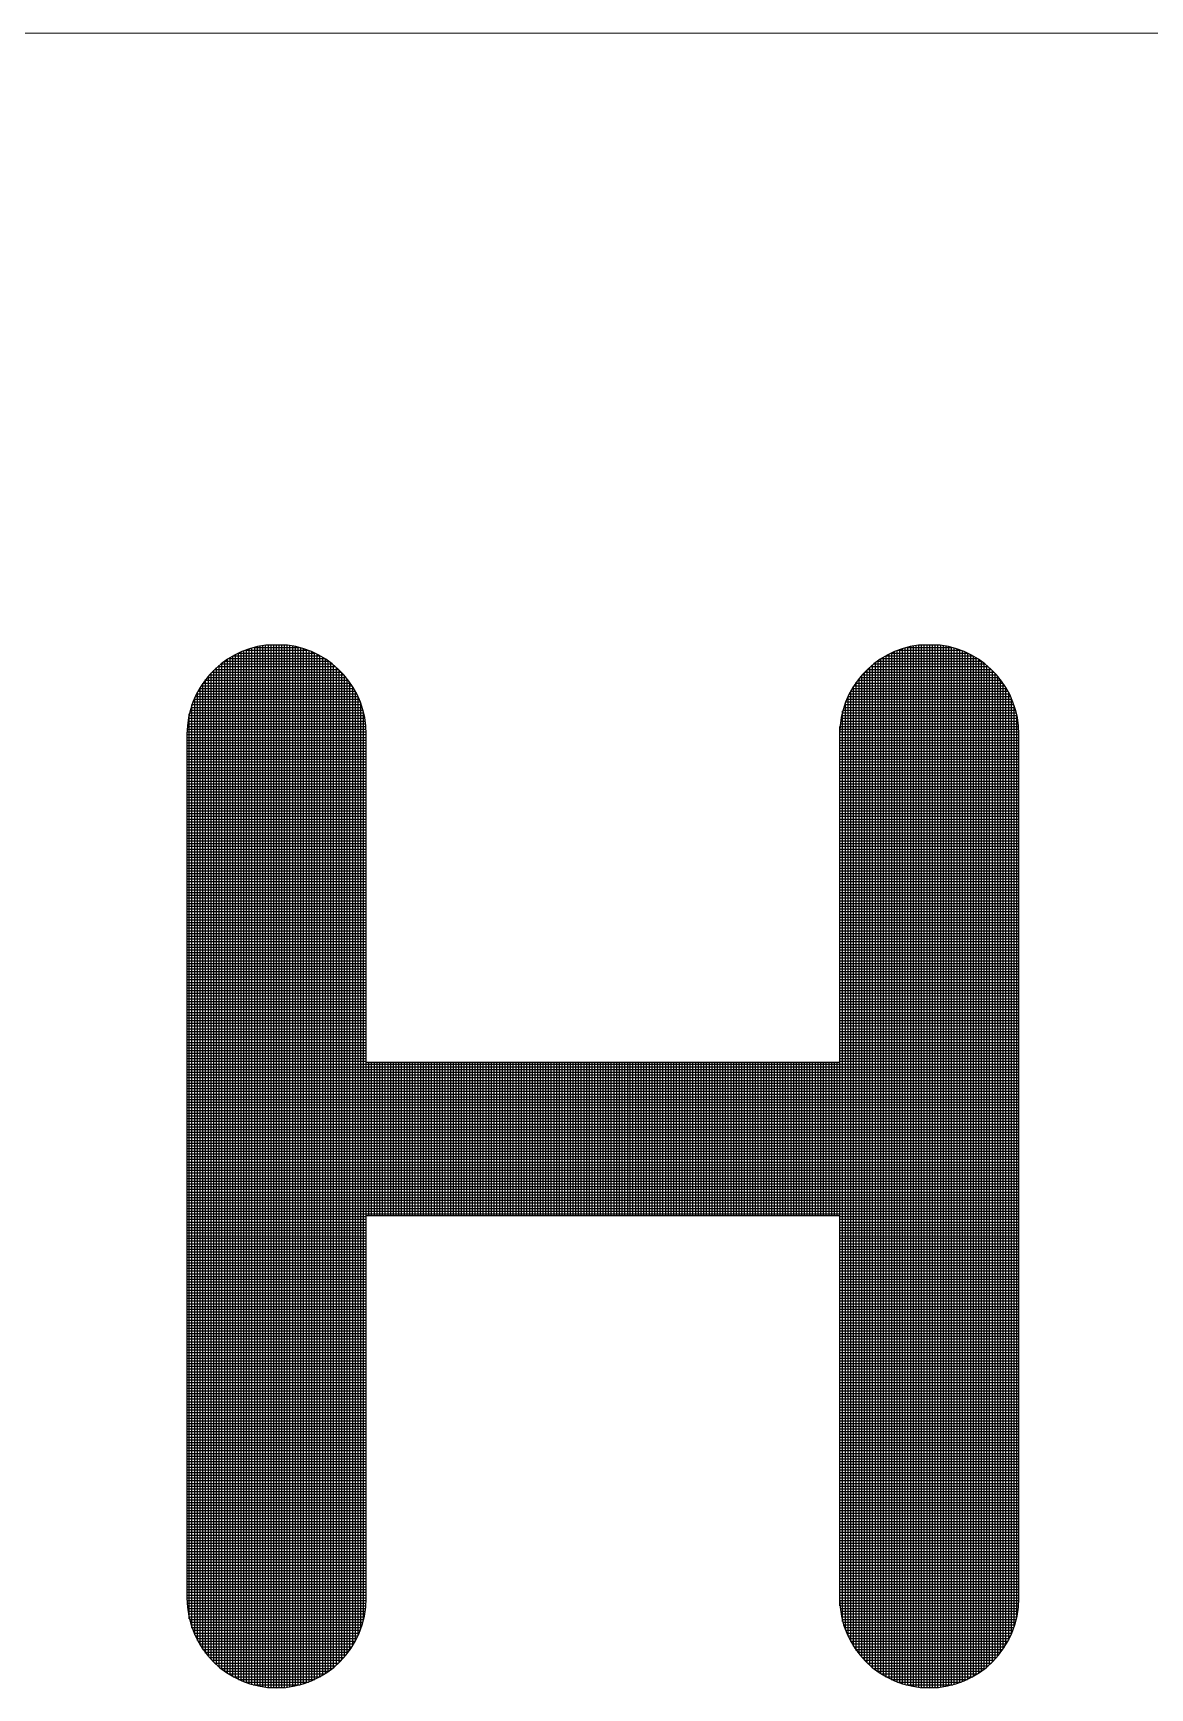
# Model space of a CAD drawing. Header units: inches. Extents: x 894 to 1735, y 0 to 594.
# Drawn here: x 1575.28 to 1582.41, y 99.49 to 110.04 of the extents above; entities that cross this region are included whole.
import ezdxf

# ---------------------------------------------------------------- set-up
doc = ezdxf.new("R2010")
doc.units = ezdxf.units.IN
doc.header["$MEASUREMENT"] = 0
doc.layers.add('BG 0 -1', color=7, linetype='Continuous')
doc.layers.add('BG ÇÑ±¹Áö¿ª³\xad¹æ±â¼úÁÖ½ÄÈ¸»ç CI', color=7, linetype='Continuous')

msp = doc.modelspace()

# ---------------------------------------------------------------- linework, layer by layer
at = {"layer": 'BG 0 -1', "color": 7, "linetype": 'Continuous', "lineweight": 9}
msp.add_line((1560.431, 110.04), (1709.698, 110.04), dxfattribs=at)
at = {"layer": 'BG ÇÑ±¹Áö¿ª³\xad¹æ±â¼úÁÖ½ÄÈ¸»ç CI', "color": 242, "linetype": 'Continuous', "lineweight": 25, "true_color": 0xd51c29}
for p, q in [((1576.592, 99.54), (1576.592, 106.085)), ((1576.594, 106.086), (1577.077, 106.086)), ((1576.609, 99.532), (1576.609, 106.093)), ((1576.626, 99.525), (1576.626, 106.1)), ((1576.636, 106.104), (1577.036, 106.104)), ((1576.644, 99.519), (1576.644, 106.107)), ((1576.661, 99.513), (1576.661, 106.113)), ((1576.678, 99.508), (1576.678, 106.118)), ((1576.691, 106.121), (1576.981, 106.121)), ((1576.696, 99.503), (1576.696, 106.123)), ((1576.713, 99.499), (1576.713, 106.127)), ((1576.73, 99.495), (1576.73, 106.13)), ((1576.748, 99.492), (1576.748, 106.133)), ((1576.765, 99.49), (1576.765, 106.136)), ((1576.905, 106.136), (1576.767, 106.136)), ((1576.783, 99.488), (1576.783, 106.136)), ((1576.8, 99.487), (1576.8, 106.136)), ((1576.817, 99.486), (1576.817, 106.136)), ((1576.835, 99.485), (1576.835, 106.136)), ((1576.852, 99.486), (1576.852, 106.136)), ((1576.869, 99.486), (1576.869, 106.136)), ((1576.887, 99.488), (1576.887, 106.136)), ((1576.904, 99.49), (1576.904, 106.136)), ((1576.921, 99.492), (1576.921, 106.134)), ((1576.939, 99.495), (1576.939, 106.131)), ((1576.956, 99.498), (1576.956, 106.127)), ((1576.974, 99.502), (1576.974, 106.123)), ((1576.991, 99.507), (1576.991, 106.119)), ((1577.008, 99.512), (1577.008, 106.113)), ((1577.026, 99.518), (1577.026, 106.108)), ((1577.043, 99.524), (1577.043, 106.101)), ((1577.06, 99.531), (1577.06, 106.094)), ((1577.078, 99.539), (1577.078, 106.086)), ((1577.095, 99.548), (1577.095, 106.078)), ((1580.742, 99.547), (1580.742, 106.079)), ((1580.758, 106.086), (1581.241, 106.086)), ((1580.759, 99.538), (1580.759, 106.087)), ((1580.776, 99.531), (1580.776, 106.095)), ((1580.794, 99.524), (1580.794, 106.102)), ((1580.799, 106.104), (1581.199, 106.104)), ((1580.811, 99.517), (1580.811, 106.108)), ((1580.828, 99.512), (1580.828, 106.114)), ((1580.846, 99.506), (1580.846, 106.119)), ((1580.854, 106.121), (1581.144, 106.121)), ((1580.863, 99.502), (1580.863, 106.124)), ((1580.881, 99.498), (1580.881, 106.128)), ((1580.898, 99.495), (1580.898, 106.131)), ((1580.915, 99.492), (1580.915, 106.134)), ((1581.068, 106.136), (1580.93, 106.136)), ((1580.933, 99.489), (1580.933, 106.136)), ((1580.95, 99.488), (1580.95, 106.136)), ((1580.967, 99.486), (1580.967, 106.136)), ((1580.985, 99.486), (1580.985, 106.136)), ((1581.002, 99.485), (1581.002, 106.136)), ((1581.019, 99.486), (1581.019, 106.136)), ((1581.037, 99.487), (1581.037, 106.136)), ((1581.054, 99.488), (1581.054, 106.136)), ((1581.072, 99.49), (1581.072, 106.135)), ((1581.089, 99.493), (1581.089, 106.133)), ((1581.106, 99.496), (1581.106, 106.13)), ((1581.124, 99.499), (1581.124, 106.126)), ((1581.141, 99.503), (1581.141, 106.122)), ((1581.158, 99.508), (1581.158, 106.117)), ((1581.176, 99.513), (1581.176, 106.112)), ((1581.193, 99.519), (1581.193, 106.106)), ((1581.21, 99.526), (1581.21, 106.1)), ((1581.228, 99.533), (1581.228, 106.092)), ((1581.245, 99.541), (1581.245, 106.084)), ((1576.435, 99.649), (1576.435, 105.976)), ((1576.441, 105.982), (1577.23, 105.982)), ((1576.453, 99.633), (1576.453, 105.993)), ((1576.461, 106), (1577.211, 106)), ((1576.47, 99.618), (1576.47, 106.008)), ((1576.481, 106.017), (1577.19, 106.017)), ((1576.487, 99.604), (1576.487, 106.022)), ((1576.505, 106.034), (1577.167, 106.034)), ((1576.505, 99.591), (1576.505, 106.034)), ((1576.522, 99.579), (1576.522, 106.046)), ((1576.531, 106.052), (1577.141, 106.052)), ((1576.539, 99.568), (1576.539, 106.057)), ((1576.557, 99.558), (1576.557, 106.067)), ((1576.56, 106.069), (1577.112, 106.069)), ((1576.574, 99.549), (1576.574, 106.077)), ((1577.112, 99.557), (1577.112, 106.069)), ((1577.13, 99.567), (1577.13, 106.059)), ((1577.147, 99.578), (1577.147, 106.048)), ((1577.165, 99.589), (1577.165, 106.036)), ((1577.182, 99.602), (1577.182, 106.023)), ((1577.199, 99.616), (1577.199, 106.01)), ((1577.217, 99.631), (1577.217, 105.995)), ((1577.234, 99.647), (1577.234, 105.979)), ((1580.603, 99.645), (1580.603, 105.98)), ((1580.605, 105.982), (1581.394, 105.982)), ((1580.62, 99.629), (1580.62, 105.996)), ((1580.624, 106), (1581.375, 106)), ((1580.637, 99.614), (1580.637, 106.011)), ((1580.645, 106.017), (1581.354, 106.017)), ((1580.655, 99.601), (1580.655, 106.025)), ((1580.668, 106.034), (1581.33, 106.034)), ((1580.672, 99.588), (1580.672, 106.037)), ((1580.69, 99.576), (1580.69, 106.049)), ((1580.694, 106.052), (1581.304, 106.052)), ((1580.707, 99.566), (1580.707, 106.06)), ((1580.723, 106.069), (1581.275, 106.069)), ((1580.724, 99.556), (1580.724, 106.07)), ((1581.263, 99.55), (1581.263, 106.076)), ((1581.28, 99.559), (1581.28, 106.066)), ((1581.297, 99.569), (1581.297, 106.056)), ((1581.315, 99.58), (1581.315, 106.045)), ((1581.332, 99.592), (1581.332, 106.033)), ((1581.349, 99.605), (1581.349, 106.02)), ((1581.367, 99.619), (1581.367, 106.006)), ((1581.384, 99.634), (1581.384, 105.991)), ((1581.402, 99.651), (1581.402, 105.975)), ((1576.348, 99.758), (1576.348, 105.867)), ((1576.355, 105.878), (1577.317, 105.878)), ((1576.366, 99.731), (1576.366, 105.894)), ((1576.367, 105.895), (1577.305, 105.895)), ((1576.379, 105.913), (1577.292, 105.913)), ((1576.383, 99.708), (1576.383, 105.918)), ((1576.393, 105.93), (1577.279, 105.93)), ((1576.401, 99.686), (1576.401, 105.939)), ((1576.408, 105.948), (1577.264, 105.948)), ((1576.418, 99.667), (1576.418, 105.959)), ((1576.424, 105.965), (1577.248, 105.965)), ((1577.251, 99.664), (1577.251, 105.961)), ((1577.269, 99.683), (1577.269, 105.942)), ((1577.286, 99.705), (1577.286, 105.921)), ((1577.303, 99.728), (1577.303, 105.898)), ((1577.321, 99.754), (1577.321, 105.871)), ((1580.516, 99.751), (1580.516, 105.874)), ((1580.518, 105.878), (1581.48, 105.878)), ((1580.53, 105.895), (1581.468, 105.895)), ((1580.533, 99.725), (1580.533, 105.9)), ((1580.543, 105.913), (1581.456, 105.913)), ((1580.551, 99.702), (1580.551, 105.923)), ((1580.556, 105.93), (1581.442, 105.93)), ((1580.568, 99.682), (1580.568, 105.944)), ((1580.571, 105.948), (1581.427, 105.948)), ((1580.585, 99.662), (1580.585, 105.963)), ((1580.587, 105.965), (1581.411, 105.965)), ((1581.419, 99.669), (1581.419, 105.957)), ((1581.436, 99.688), (1581.436, 105.937)), ((1581.454, 99.71), (1581.454, 105.916)), ((1581.471, 99.734), (1581.471, 105.892)), ((1576.302, 105.774), (1577.37, 105.774)), ((1576.309, 105.791), (1577.363, 105.791)), ((1576.314, 99.824), (1576.314, 105.802)), ((1576.317, 105.809), (1577.355, 105.809)), ((1576.325, 105.826), (1577.346, 105.826)), ((1576.331, 99.788), (1576.331, 105.837)), ((1576.334, 105.843), (1577.337, 105.843)), ((1576.344, 105.861), (1577.327, 105.861)), ((1577.338, 99.784), (1577.338, 105.842)), ((1577.356, 99.818), (1577.356, 105.807)), ((1577.373, 99.86), (1577.373, 105.765)), ((1580.464, 99.856), (1580.464, 105.77)), ((1580.465, 105.774), (1581.533, 105.774)), ((1580.472, 105.791), (1581.526, 105.791)), ((1580.48, 105.809), (1581.518, 105.809)), ((1580.481, 99.815), (1580.481, 105.811)), ((1580.489, 105.826), (1581.51, 105.826)), ((1580.498, 105.843), (1581.501, 105.843)), ((1580.499, 99.781), (1580.499, 105.845)), ((1580.508, 105.861), (1581.491, 105.861)), ((1581.488, 99.761), (1581.488, 105.865)), ((1581.506, 99.791), (1581.506, 105.834)), ((1581.523, 99.827), (1581.523, 105.798)), ((1576.273, 105.67), (1577.399, 105.67)), ((1576.276, 105.687), (1577.396, 105.687)), ((1576.279, 99.926), (1576.279, 105.699)), ((1576.28, 105.704), (1577.392, 105.704)), ((1576.285, 105.722), (1577.387, 105.722)), ((1576.29, 105.739), (1577.382, 105.739)), ((1576.296, 99.867), (1576.296, 105.758)), ((1576.296, 105.757), (1577.376, 105.757)), ((1577.39, 99.916), (1577.39, 105.709)), ((1580.436, 105.67), (1581.562, 105.67)), ((1580.44, 105.687), (1581.559, 105.687)), ((1580.444, 105.704), (1581.555, 105.704)), ((1580.446, 99.91), (1580.446, 105.716)), ((1580.448, 105.722), (1581.55, 105.722)), ((1580.453, 105.739), (1581.545, 105.739)), ((1580.459, 105.757), (1581.539, 105.757)), ((1581.54, 99.872), (1581.54, 105.754)), ((1581.558, 99.934), (1581.558, 105.692)), ((1576.264, 105.583), (1577.408, 105.583)), ((1576.264, 105.568), (1576.264, 100.058)), ((1576.264, 105.566), (1577.408, 105.566)), ((1576.265, 105.6), (1577.407, 105.6)), ((1576.266, 105.618), (1577.406, 105.618)), ((1576.268, 105.635), (1577.404, 105.635)), ((1576.27, 105.652), (1577.402, 105.652)), ((1577.408, 100.036), (1577.408, 105.59)), ((1577.408, 103.475), (1577.408, 105.568)), ((1580.427, 105.583), (1581.571, 105.583)), ((1580.427, 105.568), (1580.427, 103.475)), ((1580.427, 105.566), (1581.571, 105.566)), ((1580.428, 105.6), (1581.571, 105.6)), ((1580.429, 105.618), (1581.569, 105.618)), ((1580.429, 100.008), (1580.429, 105.617)), ((1580.431, 105.635), (1581.567, 105.635)), ((1580.433, 105.652), (1581.565, 105.652)), ((1581.571, 100.058), (1581.571, 105.568)), ((1576.264, 105.548), (1577.408, 105.548)), ((1576.264, 105.531), (1577.408, 105.531)), ((1576.264, 105.513), (1577.408, 105.513)), ((1576.264, 105.496), (1577.408, 105.496)), ((1576.264, 105.479), (1577.408, 105.479)), ((1576.264, 105.461), (1577.408, 105.461)), ((1576.264, 105.444), (1577.408, 105.444)), ((1580.427, 105.548), (1581.571, 105.548)), ((1580.427, 105.531), (1581.571, 105.531)), ((1580.427, 105.513), (1581.571, 105.513)), ((1580.427, 105.496), (1581.571, 105.496)), ((1580.427, 105.479), (1581.571, 105.479)), ((1580.427, 105.461), (1581.571, 105.461)), ((1580.427, 105.444), (1581.571, 105.444)), ((1576.264, 105.427), (1577.408, 105.427)), ((1576.264, 105.409), (1577.408, 105.409)), ((1576.264, 105.392), (1577.408, 105.392)), ((1576.264, 105.375), (1577.408, 105.375)), ((1576.264, 105.357), (1577.408, 105.357)), ((1576.264, 105.34), (1577.408, 105.34)), ((1580.427, 105.427), (1581.571, 105.427)), ((1580.427, 105.409), (1581.571, 105.409)), ((1580.427, 105.392), (1581.571, 105.392)), ((1580.427, 105.375), (1581.571, 105.375)), ((1580.427, 105.357), (1581.571, 105.357)), ((1580.427, 105.34), (1581.571, 105.34)), ((1576.264, 105.322), (1577.408, 105.322)), ((1576.264, 105.305), (1577.408, 105.305)), ((1576.264, 105.288), (1577.408, 105.288)), ((1576.264, 105.27), (1577.408, 105.27)), ((1576.264, 105.253), (1577.408, 105.253)), ((1576.264, 105.236), (1577.408, 105.236)), ((1580.427, 105.322), (1581.571, 105.322)), ((1580.427, 105.305), (1581.571, 105.305)), ((1580.427, 105.288), (1581.571, 105.288)), ((1580.427, 105.27), (1581.571, 105.27)), ((1580.427, 105.253), (1581.571, 105.253)), ((1580.427, 105.236), (1581.571, 105.236)), ((1576.264, 105.218), (1577.408, 105.218)), ((1576.264, 105.201), (1577.408, 105.201)), ((1576.264, 105.184), (1577.408, 105.184)), ((1576.264, 105.166), (1577.408, 105.166)), ((1576.264, 105.149), (1577.408, 105.149)), ((1576.264, 105.131), (1577.408, 105.131)), ((1580.427, 105.218), (1581.571, 105.218)), ((1580.427, 105.201), (1581.571, 105.201)), ((1580.427, 105.184), (1581.571, 105.184)), ((1580.427, 105.166), (1581.571, 105.166)), ((1580.427, 105.149), (1581.571, 105.149)), ((1580.427, 105.131), (1581.571, 105.131)), ((1576.264, 105.114), (1577.408, 105.114)), ((1576.264, 105.097), (1577.408, 105.097)), ((1576.264, 105.079), (1577.408, 105.079)), ((1576.264, 105.062), (1577.408, 105.062)), ((1576.264, 105.045), (1577.408, 105.045)), ((1576.264, 105.027), (1577.408, 105.027)), ((1580.427, 105.114), (1581.571, 105.114)), ((1580.427, 105.097), (1581.571, 105.097)), ((1580.427, 105.079), (1581.571, 105.079)), ((1580.427, 105.062), (1581.571, 105.062)), ((1580.427, 105.045), (1581.571, 105.045)), ((1580.427, 105.027), (1581.571, 105.027)), ((1576.264, 105.01), (1577.408, 105.01)), ((1576.264, 104.993), (1577.408, 104.993)), ((1576.264, 104.975), (1577.408, 104.975)), ((1576.264, 104.958), (1577.408, 104.958)), ((1576.264, 104.94), (1577.408, 104.94)), ((1576.264, 104.923), (1577.408, 104.923)), ((1580.427, 105.01), (1581.571, 105.01)), ((1580.427, 104.993), (1581.571, 104.993)), ((1580.427, 104.975), (1581.571, 104.975)), ((1580.427, 104.958), (1581.571, 104.958)), ((1580.427, 104.94), (1581.571, 104.94)), ((1580.427, 104.923), (1581.571, 104.923)), ((1576.264, 104.906), (1577.408, 104.906)), ((1576.264, 104.888), (1577.408, 104.888)), ((1576.264, 104.871), (1577.408, 104.871)), ((1576.264, 104.854), (1577.408, 104.854)), ((1576.264, 104.836), (1577.408, 104.836)), ((1576.264, 104.819), (1577.408, 104.819)), ((1580.427, 104.906), (1581.571, 104.906)), ((1580.427, 104.888), (1581.571, 104.888)), ((1580.427, 104.871), (1581.571, 104.871)), ((1580.427, 104.854), (1581.571, 104.854)), ((1580.427, 104.836), (1581.571, 104.836)), ((1580.427, 104.819), (1581.571, 104.819)), ((1576.264, 104.801), (1577.408, 104.801)), ((1576.264, 104.784), (1577.408, 104.784)), ((1576.264, 104.767), (1577.408, 104.767)), ((1576.264, 104.749), (1577.408, 104.749)), ((1576.264, 104.732), (1577.408, 104.732)), ((1576.264, 104.715), (1577.408, 104.715)), ((1580.427, 104.801), (1581.571, 104.801)), ((1580.427, 104.784), (1581.571, 104.784)), ((1580.427, 104.767), (1581.571, 104.767)), ((1580.427, 104.749), (1581.571, 104.749)), ((1580.427, 104.732), (1581.571, 104.732)), ((1580.427, 104.715), (1581.571, 104.715)), ((1576.264, 104.697), (1577.408, 104.697)), ((1576.264, 104.68), (1577.408, 104.68)), ((1576.264, 104.663), (1577.408, 104.663)), ((1576.264, 104.645), (1577.408, 104.645)), ((1576.264, 104.628), (1577.408, 104.628)), ((1576.264, 104.61), (1577.408, 104.61)), ((1580.427, 104.697), (1581.571, 104.697)), ((1580.427, 104.68), (1581.571, 104.68)), ((1580.427, 104.663), (1581.571, 104.663)), ((1580.427, 104.645), (1581.571, 104.645)), ((1580.427, 104.628), (1581.571, 104.628)), ((1580.427, 104.61), (1581.571, 104.61)), ((1576.264, 104.593), (1577.408, 104.593)), ((1576.264, 104.576), (1577.408, 104.576)), ((1576.264, 104.558), (1577.408, 104.558)), ((1576.264, 104.541), (1577.408, 104.541)), ((1576.264, 104.524), (1577.408, 104.524)), ((1576.264, 104.506), (1577.408, 104.506)), ((1580.427, 104.593), (1581.571, 104.593)), ((1580.427, 104.576), (1581.571, 104.576)), ((1580.427, 104.558), (1581.571, 104.558)), ((1580.427, 104.541), (1581.571, 104.541)), ((1580.427, 104.524), (1581.571, 104.524)), ((1580.427, 104.506), (1581.571, 104.506)), ((1576.264, 104.489), (1577.408, 104.489)), ((1576.264, 104.472), (1577.408, 104.472)), ((1576.264, 104.454), (1577.408, 104.454)), ((1576.264, 104.437), (1577.408, 104.437)), ((1576.264, 104.419), (1577.408, 104.419)), ((1576.264, 104.402), (1577.408, 104.402)), ((1580.427, 104.489), (1581.571, 104.489)), ((1580.427, 104.472), (1581.571, 104.472)), ((1580.427, 104.454), (1581.571, 104.454)), ((1580.427, 104.437), (1581.571, 104.437)), ((1580.427, 104.419), (1581.571, 104.419)), ((1580.427, 104.402), (1581.571, 104.402)), ((1576.264, 104.385), (1577.408, 104.385)), ((1576.264, 104.367), (1577.408, 104.367)), ((1576.264, 104.35), (1577.408, 104.35)), ((1576.264, 104.333), (1577.408, 104.333)), ((1576.264, 104.315), (1577.408, 104.315)), ((1576.264, 104.298), (1577.408, 104.298)), ((1580.427, 104.385), (1581.571, 104.385)), ((1580.427, 104.367), (1581.571, 104.367)), ((1580.427, 104.35), (1581.571, 104.35)), ((1580.427, 104.333), (1581.571, 104.333)), ((1580.427, 104.315), (1581.571, 104.315)), ((1580.427, 104.298), (1581.571, 104.298)), ((1576.264, 104.281), (1577.408, 104.281)), ((1576.264, 104.263), (1577.408, 104.263)), ((1576.264, 104.246), (1577.408, 104.246)), ((1576.264, 104.228), (1577.408, 104.228)), ((1576.264, 104.211), (1577.408, 104.211)), ((1576.264, 104.194), (1577.408, 104.194)), ((1580.427, 104.281), (1581.571, 104.281)), ((1580.427, 104.263), (1581.571, 104.263)), ((1580.427, 104.246), (1581.571, 104.246)), ((1580.427, 104.228), (1581.571, 104.228)), ((1580.427, 104.211), (1581.571, 104.211)), ((1580.427, 104.194), (1581.571, 104.194)), ((1576.264, 104.176), (1577.408, 104.176)), ((1576.264, 104.159), (1577.408, 104.159)), ((1576.264, 104.142), (1577.408, 104.142)), ((1576.264, 104.124), (1577.408, 104.124)), ((1576.264, 104.107), (1577.408, 104.107)), ((1576.264, 104.09), (1577.408, 104.09)), ((1576.264, 104.072), (1577.408, 104.072)), ((1580.427, 104.176), (1581.571, 104.176)), ((1580.427, 104.159), (1581.571, 104.159)), ((1580.427, 104.142), (1581.571, 104.142)), ((1580.427, 104.124), (1581.571, 104.124)), ((1580.427, 104.107), (1581.571, 104.107)), ((1580.427, 104.09), (1581.571, 104.09)), ((1580.427, 104.072), (1581.571, 104.072)), ((1576.264, 104.055), (1577.408, 104.055)), ((1576.264, 104.037), (1577.408, 104.037)), ((1576.264, 104.02), (1577.408, 104.02)), ((1576.264, 104.003), (1577.408, 104.003)), ((1576.264, 103.985), (1577.408, 103.985)), ((1576.264, 103.968), (1577.408, 103.968)), ((1580.427, 104.055), (1581.571, 104.055)), ((1580.427, 104.037), (1581.571, 104.037)), ((1580.427, 104.02), (1581.571, 104.02)), ((1580.427, 104.003), (1581.571, 104.003)), ((1580.427, 103.985), (1581.571, 103.985)), ((1580.427, 103.968), (1581.571, 103.968)), ((1576.264, 103.951), (1577.408, 103.951)), ((1576.264, 103.933), (1577.408, 103.933)), ((1576.264, 103.916), (1577.408, 103.916)), ((1576.264, 103.899), (1577.408, 103.899)), ((1576.264, 103.881), (1577.408, 103.881)), ((1576.264, 103.864), (1577.408, 103.864)), ((1580.427, 103.951), (1581.571, 103.951)), ((1580.427, 103.933), (1581.571, 103.933)), ((1580.427, 103.916), (1581.571, 103.916)), ((1580.427, 103.899), (1581.571, 103.899)), ((1580.427, 103.881), (1581.571, 103.881)), ((1580.427, 103.864), (1581.571, 103.864)), ((1576.264, 103.846), (1577.408, 103.846)), ((1576.264, 103.829), (1577.408, 103.829)), ((1576.264, 103.812), (1577.408, 103.812)), ((1576.264, 103.794), (1577.408, 103.794)), ((1576.264, 103.777), (1577.408, 103.777)), ((1576.264, 103.76), (1577.408, 103.76)), ((1580.427, 103.846), (1581.571, 103.846)), ((1580.427, 103.829), (1581.571, 103.829)), ((1580.427, 103.812), (1581.571, 103.812)), ((1580.427, 103.794), (1581.571, 103.794)), ((1580.427, 103.777), (1581.571, 103.777)), ((1580.427, 103.76), (1581.571, 103.76)), ((1576.264, 103.742), (1577.408, 103.742)), ((1576.264, 103.725), (1577.408, 103.725)), ((1576.264, 103.708), (1577.408, 103.708)), ((1576.264, 103.69), (1577.408, 103.69)), ((1576.264, 103.673), (1577.408, 103.673)), ((1576.264, 103.655), (1577.408, 103.655)), ((1580.427, 103.742), (1581.571, 103.742)), ((1580.427, 103.725), (1581.571, 103.725)), ((1580.427, 103.708), (1581.571, 103.708)), ((1580.427, 103.69), (1581.571, 103.69)), ((1580.427, 103.673), (1581.571, 103.673)), ((1580.427, 103.655), (1581.571, 103.655)), ((1576.264, 103.638), (1577.408, 103.638)), ((1576.264, 103.621), (1577.408, 103.621)), ((1576.264, 103.603), (1577.408, 103.603)), ((1576.264, 103.586), (1577.408, 103.586)), ((1576.264, 103.569), (1577.408, 103.569)), ((1576.264, 103.551), (1577.408, 103.551)), ((1580.427, 103.638), (1581.571, 103.638)), ((1580.427, 103.621), (1581.571, 103.621)), ((1580.427, 103.603), (1581.571, 103.603)), ((1580.427, 103.586), (1581.571, 103.586)), ((1580.427, 103.569), (1581.571, 103.569)), ((1580.427, 103.551), (1581.571, 103.551)), ((1576.264, 103.534), (1577.408, 103.534)), ((1576.264, 103.517), (1577.408, 103.517)), ((1576.264, 103.499), (1577.408, 103.499)), ((1576.264, 103.482), (1577.408, 103.482)), ((1576.264, 103.464), (1581.571, 103.464)), ((1576.264, 103.447), (1581.571, 103.447)), ((1580.427, 103.475), (1577.408, 103.475)), ((1577.425, 102.499), (1577.425, 103.475)), ((1577.442, 102.499), (1577.442, 103.475)), ((1577.46, 102.499), (1577.46, 103.475)), ((1577.477, 102.499), (1577.477, 103.475)), ((1577.494, 102.499), (1577.494, 103.475)), ((1577.512, 102.499), (1577.512, 103.475)), ((1577.529, 102.499), (1577.529, 103.475)), ((1577.547, 102.499), (1577.547, 103.475)), ((1577.564, 102.499), (1577.564, 103.475)), ((1577.581, 102.499), (1577.581, 103.475)), ((1577.599, 102.499), (1577.599, 103.475)), ((1577.616, 102.499), (1577.616, 103.475)), ((1577.633, 102.499), (1577.633, 103.475)), ((1577.651, 102.499), (1577.651, 103.475)), ((1577.668, 102.499), (1577.668, 103.475)), ((1577.686, 102.499), (1577.686, 103.475)), ((1577.703, 102.499), (1577.703, 103.475)), ((1577.72, 102.499), (1577.72, 103.475)), ((1577.738, 102.499), (1577.738, 103.475)), ((1577.755, 102.499), (1577.755, 103.475)), ((1577.772, 102.499), (1577.772, 103.475)), ((1577.79, 102.499), (1577.79, 103.475)), ((1577.807, 102.499), (1577.807, 103.475)), ((1577.824, 102.499), (1577.824, 103.475)), ((1577.842, 102.499), (1577.842, 103.475)), ((1577.859, 102.499), (1577.859, 103.475)), ((1577.877, 102.499), (1577.877, 103.475)), ((1577.894, 102.499), (1577.894, 103.475)), ((1577.911, 102.499), (1577.911, 103.475)), ((1577.929, 102.499), (1577.929, 103.475)), ((1577.946, 102.499), (1577.946, 103.475)), ((1577.963, 102.499), (1577.963, 103.475)), ((1577.981, 102.499), (1577.981, 103.475)), ((1577.998, 102.499), (1577.998, 103.475)), ((1578.015, 102.499), (1578.015, 103.475)), ((1578.033, 102.499), (1578.033, 103.475)), ((1578.05, 102.499), (1578.05, 103.475)), ((1578.068, 102.499), (1578.068, 103.475)), ((1578.085, 102.499), (1578.085, 103.475)), ((1578.102, 102.499), (1578.102, 103.475)), ((1578.12, 102.499), (1578.12, 103.475)), ((1578.137, 102.499), (1578.137, 103.475)), ((1578.154, 102.499), (1578.154, 103.475)), ((1578.172, 102.499), (1578.172, 103.475)), ((1578.189, 102.499), (1578.189, 103.475)), ((1578.206, 102.499), (1578.206, 103.475)), ((1578.224, 102.499), (1578.224, 103.475)), ((1578.241, 102.499), (1578.241, 103.475)), ((1578.259, 102.499), (1578.259, 103.475)), ((1578.276, 102.499), (1578.276, 103.475)), ((1578.293, 102.499), (1578.293, 103.475)), ((1578.311, 102.499), (1578.311, 103.475)), ((1578.328, 102.499), (1578.328, 103.475)), ((1578.345, 102.499), (1578.345, 103.475)), ((1578.363, 102.499), (1578.363, 103.475)), ((1578.38, 102.499), (1578.38, 103.475)), ((1578.397, 102.499), (1578.397, 103.475)), ((1578.415, 102.499), (1578.415, 103.475)), ((1578.432, 102.499), (1578.432, 103.475)), ((1578.45, 102.499), (1578.45, 103.475)), ((1578.467, 102.499), (1578.467, 103.475)), ((1578.484, 102.499), (1578.484, 103.475)), ((1578.502, 102.499), (1578.502, 103.475)), ((1578.519, 102.499), (1578.519, 103.475)), ((1578.536, 102.499), (1578.536, 103.475)), ((1578.554, 102.499), (1578.554, 103.475)), ((1578.571, 102.499), (1578.571, 103.475)), ((1578.588, 102.499), (1578.588, 103.475)), ((1578.606, 102.499), (1578.606, 103.475)), ((1578.623, 102.499), (1578.623, 103.475)), ((1578.641, 102.499), (1578.641, 103.475)), ((1578.658, 102.499), (1578.658, 103.475)), ((1578.675, 102.499), (1578.675, 103.475)), ((1578.693, 102.499), (1578.693, 103.475)), ((1578.71, 102.499), (1578.71, 103.475)), ((1578.727, 102.499), (1578.727, 103.475)), ((1578.745, 102.499), (1578.745, 103.475)), ((1578.762, 102.499), (1578.762, 103.475)), ((1578.779, 102.499), (1578.779, 103.475)), ((1578.797, 102.499), (1578.797, 103.475)), ((1578.814, 102.499), (1578.814, 103.475)), ((1578.832, 102.499), (1578.832, 103.475)), ((1578.849, 102.499), (1578.849, 103.475)), ((1578.866, 102.499), (1578.866, 103.475)), ((1578.884, 102.499), (1578.884, 103.475)), ((1578.901, 102.499), (1578.901, 103.475)), ((1578.918, 102.499), (1578.918, 103.475)), ((1578.936, 102.499), (1578.936, 103.475)), ((1578.953, 102.499), (1578.953, 103.475)), ((1578.97, 102.499), (1578.97, 103.475)), ((1578.988, 102.499), (1578.988, 103.475)), ((1579.005, 102.499), (1579.005, 103.475)), ((1579.023, 102.499), (1579.023, 103.475)), ((1579.04, 102.499), (1579.04, 103.475)), ((1579.057, 102.499), (1579.057, 103.475)), ((1579.075, 102.499), (1579.075, 103.475)), ((1579.092, 102.499), (1579.092, 103.475)), ((1579.109, 102.499), (1579.109, 103.475)), ((1579.127, 102.499), (1579.127, 103.475)), ((1579.144, 102.499), (1579.144, 103.475)), ((1579.161, 102.499), (1579.161, 103.475)), ((1579.179, 102.499), (1579.179, 103.475)), ((1579.196, 102.499), (1579.196, 103.475)), ((1579.214, 102.499), (1579.214, 103.475)), ((1579.231, 102.499), (1579.231, 103.475)), ((1579.248, 102.499), (1579.248, 103.475)), ((1579.266, 102.499), (1579.266, 103.475)), ((1579.283, 102.499), (1579.283, 103.475)), ((1579.3, 102.499), (1579.3, 103.475)), ((1579.318, 102.499), (1579.318, 103.475)), ((1579.335, 102.499), (1579.335, 103.475)), ((1579.352, 102.499), (1579.352, 103.475)), ((1579.37, 102.499), (1579.37, 103.475)), ((1579.387, 102.499), (1579.387, 103.475)), ((1579.405, 102.499), (1579.405, 103.475)), ((1579.422, 102.499), (1579.422, 103.475)), ((1579.439, 102.499), (1579.439, 103.475)), ((1579.457, 102.499), (1579.457, 103.475)), ((1579.474, 102.499), (1579.474, 103.475)), ((1579.491, 102.499), (1579.491, 103.475)), ((1579.509, 102.499), (1579.509, 103.475)), ((1579.526, 102.499), (1579.526, 103.475)), ((1579.544, 102.499), (1579.544, 103.475)), ((1579.561, 102.499), (1579.561, 103.475)), ((1579.578, 102.499), (1579.578, 103.475)), ((1579.596, 102.499), (1579.596, 103.475)), ((1579.613, 102.499), (1579.613, 103.475)), ((1579.63, 102.499), (1579.63, 103.475)), ((1579.648, 102.499), (1579.648, 103.475)), ((1579.665, 102.499), (1579.665, 103.475)), ((1579.682, 102.499), (1579.682, 103.475)), ((1579.7, 102.499), (1579.7, 103.475)), ((1579.717, 102.499), (1579.717, 103.475)), ((1579.735, 102.499), (1579.735, 103.475)), ((1579.752, 102.499), (1579.752, 103.475)), ((1579.769, 102.499), (1579.769, 103.475)), ((1579.787, 102.499), (1579.787, 103.475)), ((1579.804, 102.499), (1579.804, 103.475)), ((1579.821, 102.499), (1579.821, 103.475)), ((1579.839, 102.499), (1579.839, 103.475)), ((1579.856, 102.499), (1579.856, 103.475)), ((1579.873, 102.499), (1579.873, 103.475)), ((1579.891, 102.499), (1579.891, 103.475)), ((1579.908, 102.499), (1579.908, 103.475)), ((1579.926, 102.499), (1579.926, 103.475)), ((1579.943, 102.499), (1579.943, 103.475)), ((1579.96, 102.499), (1579.96, 103.475)), ((1579.978, 102.499), (1579.978, 103.475)), ((1579.995, 102.499), (1579.995, 103.475)), ((1580.012, 102.499), (1580.012, 103.475)), ((1580.03, 102.499), (1580.03, 103.475)), ((1580.047, 102.499), (1580.047, 103.475)), ((1580.064, 102.499), (1580.064, 103.475)), ((1580.082, 102.499), (1580.082, 103.475)), ((1580.099, 102.499), (1580.099, 103.475)), ((1580.117, 102.499), (1580.117, 103.475)), ((1580.134, 102.499), (1580.134, 103.475)), ((1580.151, 102.499), (1580.151, 103.475)), ((1580.169, 102.499), (1580.169, 103.475)), ((1580.186, 102.499), (1580.186, 103.475)), ((1580.203, 102.499), (1580.203, 103.475)), ((1580.221, 102.499), (1580.221, 103.475)), ((1580.238, 102.499), (1580.238, 103.475)), ((1580.255, 102.499), (1580.255, 103.475)), ((1580.273, 102.499), (1580.273, 103.475)), ((1580.29, 102.499), (1580.29, 103.475)), ((1580.308, 102.499), (1580.308, 103.475)), ((1580.325, 102.499), (1580.325, 103.475)), ((1580.342, 102.499), (1580.342, 103.475)), ((1580.36, 102.499), (1580.36, 103.475)), ((1580.377, 102.499), (1580.377, 103.475)), ((1580.394, 102.499), (1580.394, 103.475)), ((1580.412, 102.499), (1580.412, 103.475)), ((1580.427, 103.534), (1581.571, 103.534)), ((1580.427, 103.517), (1581.571, 103.517)), ((1580.427, 103.499), (1581.571, 103.499)), ((1580.427, 103.482), (1581.571, 103.482)), ((1576.264, 103.43), (1581.571, 103.43)), ((1576.264, 103.412), (1581.571, 103.412)), ((1576.264, 103.395), (1581.571, 103.395)), ((1576.264, 103.378), (1581.571, 103.378)), ((1576.264, 103.36), (1581.571, 103.36)), ((1576.264, 103.343), (1581.571, 103.343)), ((1576.264, 103.326), (1581.571, 103.326)), ((1576.264, 103.308), (1581.571, 103.308)), ((1576.264, 103.291), (1581.571, 103.291)), ((1576.264, 103.273), (1581.571, 103.273)), ((1576.264, 103.256), (1581.571, 103.256)), ((1576.264, 103.239), (1581.571, 103.239)), ((1576.264, 103.221), (1581.571, 103.221)), ((1576.264, 103.204), (1581.571, 103.204)), ((1576.264, 103.187), (1581.571, 103.187)), ((1576.264, 103.169), (1581.571, 103.169)), ((1576.264, 103.152), (1581.571, 103.152)), ((1576.264, 103.135), (1581.571, 103.135)), ((1576.264, 103.117), (1581.571, 103.117)), ((1576.264, 103.1), (1581.571, 103.1)), ((1576.264, 103.082), (1581.571, 103.082)), ((1576.264, 103.065), (1581.571, 103.065)), ((1576.264, 103.048), (1581.571, 103.048)), ((1576.264, 103.03), (1581.571, 103.03)), ((1576.264, 103.013), (1581.571, 103.013)), ((1576.264, 102.996), (1581.571, 102.996)), ((1576.264, 102.978), (1581.571, 102.978)), ((1576.264, 102.961), (1581.571, 102.961)), ((1576.264, 102.943), (1581.571, 102.943)), ((1576.264, 102.926), (1581.571, 102.926)), ((1576.264, 102.909), (1581.571, 102.909)), ((1576.264, 102.891), (1581.571, 102.891)), ((1576.264, 102.874), (1581.571, 102.874)), ((1576.264, 102.857), (1581.571, 102.857)), ((1576.264, 102.839), (1581.571, 102.839)), ((1576.264, 102.822), (1581.571, 102.822)), ((1576.264, 102.805), (1581.571, 102.805)), ((1576.264, 102.787), (1581.571, 102.787)), ((1576.264, 102.77), (1581.571, 102.77)), ((1576.264, 102.752), (1581.571, 102.752)), ((1576.264, 102.735), (1581.571, 102.735)), ((1576.264, 102.718), (1581.571, 102.718)), ((1576.264, 102.7), (1581.571, 102.7)), ((1576.264, 102.683), (1581.571, 102.683)), ((1576.264, 102.666), (1581.571, 102.666)), ((1576.264, 102.648), (1581.571, 102.648)), ((1576.264, 102.631), (1581.571, 102.631)), ((1576.264, 102.614), (1581.571, 102.614)), ((1576.264, 102.596), (1581.571, 102.596)), ((1576.264, 102.579), (1581.571, 102.579)), ((1576.264, 102.561), (1581.571, 102.561)), ((1576.264, 102.544), (1581.571, 102.544)), ((1576.264, 102.527), (1581.571, 102.527)), ((1576.264, 102.509), (1581.571, 102.509)), ((1576.264, 102.492), (1577.408, 102.492)), ((1577.408, 100.058), (1577.408, 102.499)), ((1577.408, 102.499), (1580.427, 102.499)), ((1580.427, 102.499), (1580.427, 100.058)), ((1580.427, 102.492), (1581.571, 102.492)), ((1576.264, 102.475), (1577.408, 102.475)), ((1576.264, 102.457), (1577.408, 102.457)), ((1576.264, 102.44), (1577.408, 102.44)), ((1576.264, 102.423), (1577.408, 102.423)), ((1576.264, 102.405), (1577.408, 102.405)), ((1576.264, 102.388), (1577.408, 102.388)), ((1580.427, 102.475), (1581.571, 102.475)), ((1580.427, 102.457), (1581.571, 102.457)), ((1580.427, 102.44), (1581.571, 102.44)), ((1580.427, 102.423), (1581.571, 102.423)), ((1580.427, 102.405), (1581.571, 102.405)), ((1580.427, 102.388), (1581.571, 102.388)), ((1576.264, 102.37), (1577.408, 102.37)), ((1576.264, 102.353), (1577.408, 102.353)), ((1576.264, 102.336), (1577.408, 102.336)), ((1576.264, 102.318), (1577.408, 102.318)), ((1576.264, 102.301), (1577.408, 102.301)), ((1576.264, 102.284), (1577.408, 102.284)), ((1580.427, 102.37), (1581.571, 102.37)), ((1580.427, 102.353), (1581.571, 102.353)), ((1580.427, 102.336), (1581.571, 102.336)), ((1580.427, 102.318), (1581.571, 102.318)), ((1580.427, 102.301), (1581.571, 102.301)), ((1580.427, 102.284), (1581.571, 102.284)), ((1576.264, 102.266), (1577.408, 102.266)), ((1576.264, 102.249), (1577.408, 102.249)), ((1576.264, 102.232), (1577.408, 102.232)), ((1576.264, 102.214), (1577.408, 102.214)), ((1576.264, 102.197), (1577.408, 102.197)), ((1576.264, 102.179), (1577.408, 102.179)), ((1580.427, 102.266), (1581.571, 102.266)), ((1580.427, 102.249), (1581.571, 102.249)), ((1580.427, 102.232), (1581.571, 102.232)), ((1580.427, 102.214), (1581.571, 102.214)), ((1580.427, 102.197), (1581.571, 102.197)), ((1580.427, 102.179), (1581.571, 102.179)), ((1576.264, 102.162), (1577.408, 102.162)), ((1576.264, 102.145), (1577.408, 102.145)), ((1576.264, 102.127), (1577.408, 102.127)), ((1576.264, 102.11), (1577.408, 102.11)), ((1576.264, 102.093), (1577.408, 102.093)), ((1576.264, 102.075), (1577.408, 102.075)), ((1580.427, 102.162), (1581.571, 102.162)), ((1580.427, 102.145), (1581.571, 102.145)), ((1580.427, 102.127), (1581.571, 102.127)), ((1580.427, 102.11), (1581.571, 102.11)), ((1580.427, 102.093), (1581.571, 102.093)), ((1580.427, 102.075), (1581.571, 102.075)), ((1576.264, 102.058), (1577.408, 102.058)), ((1576.264, 102.041), (1577.408, 102.041)), ((1576.264, 102.023), (1577.408, 102.023)), ((1576.264, 102.006), (1577.408, 102.006)), ((1576.264, 101.988), (1577.408, 101.988)), ((1576.264, 101.971), (1577.408, 101.971)), ((1580.427, 102.058), (1581.571, 102.058)), ((1580.427, 102.041), (1581.571, 102.041)), ((1580.427, 102.023), (1581.571, 102.023)), ((1580.427, 102.006), (1581.571, 102.006)), ((1580.427, 101.988), (1581.571, 101.988)), ((1580.427, 101.971), (1581.571, 101.971)), ((1576.264, 101.954), (1577.408, 101.954)), ((1576.264, 101.936), (1577.408, 101.936)), ((1576.264, 101.919), (1577.408, 101.919)), ((1576.264, 101.902), (1577.408, 101.902)), ((1576.264, 101.884), (1577.408, 101.884)), ((1576.264, 101.867), (1577.408, 101.867)), ((1580.427, 101.954), (1581.571, 101.954)), ((1580.427, 101.936), (1581.571, 101.936)), ((1580.427, 101.919), (1581.571, 101.919)), ((1580.427, 101.902), (1581.571, 101.902)), ((1580.427, 101.884), (1581.571, 101.884)), ((1580.427, 101.867), (1581.571, 101.867)), ((1576.264, 101.85), (1577.408, 101.85)), ((1576.264, 101.832), (1577.408, 101.832)), ((1576.264, 101.815), (1577.408, 101.815)), ((1576.264, 101.797), (1577.408, 101.797)), ((1576.264, 101.78), (1577.408, 101.78)), ((1576.264, 101.763), (1577.408, 101.763)), ((1580.427, 101.85), (1581.571, 101.85)), ((1580.427, 101.832), (1581.571, 101.832)), ((1580.427, 101.815), (1581.571, 101.815)), ((1580.427, 101.797), (1581.571, 101.797)), ((1580.427, 101.78), (1581.571, 101.78)), ((1580.427, 101.763), (1581.571, 101.763)), ((1576.264, 101.745), (1577.408, 101.745)), ((1576.264, 101.728), (1577.408, 101.728)), ((1576.264, 101.711), (1577.408, 101.711)), ((1576.264, 101.693), (1577.408, 101.693)), ((1576.264, 101.676), (1577.408, 101.676)), ((1576.264, 101.659), (1577.408, 101.659)), ((1580.427, 101.745), (1581.571, 101.745)), ((1580.427, 101.728), (1581.571, 101.728)), ((1580.427, 101.711), (1581.571, 101.711)), ((1580.427, 101.693), (1581.571, 101.693)), ((1580.427, 101.676), (1581.571, 101.676)), ((1580.427, 101.659), (1581.571, 101.659)), ((1576.264, 101.641), (1577.408, 101.641)), ((1576.264, 101.624), (1577.408, 101.624)), ((1576.264, 101.606), (1577.408, 101.606)), ((1576.264, 101.589), (1577.408, 101.589)), ((1576.264, 101.572), (1577.408, 101.572)), ((1576.264, 101.554), (1577.408, 101.554)), ((1580.427, 101.641), (1581.571, 101.641)), ((1580.427, 101.624), (1581.571, 101.624)), ((1580.427, 101.606), (1581.571, 101.606)), ((1580.427, 101.589), (1581.571, 101.589)), ((1580.427, 101.572), (1581.571, 101.572)), ((1580.427, 101.554), (1581.571, 101.554)), ((1576.264, 101.537), (1577.408, 101.537)), ((1576.264, 101.52), (1577.408, 101.52)), ((1576.264, 101.502), (1577.408, 101.502)), ((1576.264, 101.485), (1577.408, 101.485)), ((1576.264, 101.468), (1577.408, 101.468)), ((1576.264, 101.45), (1577.408, 101.45)), ((1580.427, 101.537), (1581.571, 101.537)), ((1580.427, 101.52), (1581.571, 101.52)), ((1580.427, 101.502), (1581.571, 101.502)), ((1580.427, 101.485), (1581.571, 101.485)), ((1580.427, 101.468), (1581.571, 101.468)), ((1580.427, 101.45), (1581.571, 101.45)), ((1576.264, 101.433), (1577.408, 101.433)), ((1576.264, 101.415), (1577.408, 101.415)), ((1576.264, 101.398), (1577.408, 101.398)), ((1576.264, 101.381), (1577.408, 101.381)), ((1576.264, 101.363), (1577.408, 101.363)), ((1576.264, 101.346), (1577.408, 101.346)), ((1576.264, 101.329), (1577.408, 101.329)), ((1580.427, 101.433), (1581.571, 101.433)), ((1580.427, 101.415), (1581.571, 101.415)), ((1580.427, 101.398), (1581.571, 101.398)), ((1580.427, 101.381), (1581.571, 101.381)), ((1580.427, 101.363), (1581.571, 101.363)), ((1580.427, 101.346), (1581.571, 101.346)), ((1580.427, 101.329), (1581.571, 101.329)), ((1576.264, 101.311), (1577.408, 101.311)), ((1576.264, 101.294), (1577.408, 101.294)), ((1576.264, 101.277), (1577.408, 101.277)), ((1576.264, 101.259), (1577.408, 101.259)), ((1576.264, 101.242), (1577.408, 101.242)), ((1576.264, 101.224), (1577.408, 101.224)), ((1580.427, 101.311), (1581.571, 101.311)), ((1580.427, 101.294), (1581.571, 101.294)), ((1580.427, 101.277), (1581.571, 101.277)), ((1580.427, 101.259), (1581.571, 101.259)), ((1580.427, 101.242), (1581.571, 101.242)), ((1580.427, 101.224), (1581.571, 101.224)), ((1576.264, 101.207), (1577.408, 101.207)), ((1576.264, 101.19), (1577.408, 101.19)), ((1576.264, 101.172), (1577.408, 101.172)), ((1576.264, 101.155), (1577.408, 101.155)), ((1576.264, 101.138), (1577.408, 101.138)), ((1576.264, 101.12), (1577.408, 101.12)), ((1580.427, 101.207), (1581.571, 101.207)), ((1580.427, 101.19), (1581.571, 101.19)), ((1580.427, 101.172), (1581.571, 101.172)), ((1580.427, 101.155), (1581.571, 101.155)), ((1580.427, 101.138), (1581.571, 101.138)), ((1580.427, 101.12), (1581.571, 101.12)), ((1576.264, 101.103), (1577.408, 101.103)), ((1576.264, 101.085), (1577.408, 101.085)), ((1576.264, 101.068), (1577.408, 101.068)), ((1576.264, 101.051), (1577.408, 101.051)), ((1576.264, 101.033), (1577.408, 101.033)), ((1576.264, 101.016), (1577.408, 101.016)), ((1580.427, 101.103), (1581.571, 101.103)), ((1580.427, 101.085), (1581.571, 101.085)), ((1580.427, 101.068), (1581.571, 101.068)), ((1580.427, 101.051), (1581.571, 101.051)), ((1580.427, 101.033), (1581.571, 101.033)), ((1580.427, 101.016), (1581.571, 101.016)), ((1576.264, 100.999), (1577.408, 100.999)), ((1576.264, 100.981), (1577.408, 100.981)), ((1576.264, 100.964), (1577.408, 100.964)), ((1576.264, 100.947), (1577.408, 100.947)), ((1576.264, 100.929), (1577.408, 100.929)), ((1576.264, 100.912), (1577.408, 100.912)), ((1580.427, 100.999), (1581.571, 100.999)), ((1580.427, 100.981), (1581.571, 100.981)), ((1580.427, 100.964), (1581.571, 100.964)), ((1580.427, 100.947), (1581.571, 100.947)), ((1580.427, 100.929), (1581.571, 100.929)), ((1580.427, 100.912), (1581.571, 100.912)), ((1576.264, 100.894), (1577.408, 100.894)), ((1576.264, 100.877), (1577.408, 100.877)), ((1576.264, 100.86), (1577.408, 100.86)), ((1576.264, 100.842), (1577.408, 100.842)), ((1576.264, 100.825), (1577.408, 100.825)), ((1576.264, 100.808), (1577.408, 100.808)), ((1580.427, 100.894), (1581.571, 100.894)), ((1580.427, 100.877), (1581.571, 100.877)), ((1580.427, 100.86), (1581.571, 100.86)), ((1580.427, 100.842), (1581.571, 100.842)), ((1580.427, 100.825), (1581.571, 100.825)), ((1580.427, 100.808), (1581.571, 100.808)), ((1576.264, 100.79), (1577.408, 100.79)), ((1576.264, 100.773), (1577.408, 100.773)), ((1576.264, 100.756), (1577.408, 100.756)), ((1576.264, 100.738), (1577.408, 100.738)), ((1576.264, 100.721), (1577.408, 100.721)), ((1576.264, 100.703), (1577.408, 100.703)), ((1580.427, 100.79), (1581.571, 100.79)), ((1580.427, 100.773), (1581.571, 100.773)), ((1580.427, 100.756), (1581.571, 100.756)), ((1580.427, 100.738), (1581.571, 100.738)), ((1580.427, 100.721), (1581.571, 100.721)), ((1580.427, 100.703), (1581.571, 100.703)), ((1576.264, 100.686), (1577.408, 100.686)), ((1576.264, 100.669), (1577.408, 100.669)), ((1576.264, 100.651), (1577.408, 100.651)), ((1576.264, 100.634), (1577.408, 100.634)), ((1576.264, 100.617), (1577.408, 100.617)), ((1576.264, 100.599), (1577.408, 100.599)), ((1580.427, 100.686), (1581.571, 100.686)), ((1580.427, 100.669), (1581.571, 100.669)), ((1580.427, 100.651), (1581.571, 100.651)), ((1580.427, 100.634), (1581.571, 100.634)), ((1580.427, 100.617), (1581.571, 100.617)), ((1580.427, 100.599), (1581.571, 100.599)), ((1576.264, 100.582), (1577.408, 100.582)), ((1576.264, 100.565), (1577.408, 100.565)), ((1576.264, 100.547), (1577.408, 100.547)), ((1576.264, 100.53), (1577.408, 100.53)), ((1576.264, 100.512), (1577.408, 100.512)), ((1576.264, 100.495), (1577.408, 100.495)), ((1580.427, 100.582), (1581.571, 100.582)), ((1580.427, 100.565), (1581.571, 100.565)), ((1580.427, 100.547), (1581.571, 100.547)), ((1580.427, 100.53), (1581.571, 100.53)), ((1580.427, 100.512), (1581.571, 100.512)), ((1580.427, 100.495), (1581.571, 100.495)), ((1576.264, 100.478), (1577.408, 100.478)), ((1576.264, 100.46), (1577.408, 100.46)), ((1576.264, 100.443), (1577.408, 100.443)), ((1576.264, 100.426), (1577.408, 100.426)), ((1576.264, 100.408), (1577.408, 100.408)), ((1576.264, 100.391), (1577.408, 100.391)), ((1580.427, 100.478), (1581.571, 100.478)), ((1580.427, 100.46), (1581.571, 100.46)), ((1580.427, 100.443), (1581.571, 100.443)), ((1580.427, 100.426), (1581.571, 100.426)), ((1580.427, 100.408), (1581.571, 100.408)), ((1580.427, 100.391), (1581.571, 100.391)), ((1576.264, 100.374), (1577.408, 100.374)), ((1576.264, 100.356), (1577.408, 100.356)), ((1576.264, 100.339), (1577.408, 100.339)), ((1576.264, 100.321), (1577.408, 100.321)), ((1576.264, 100.304), (1577.408, 100.304)), ((1576.264, 100.287), (1577.408, 100.287)), ((1580.427, 100.374), (1581.571, 100.374)), ((1580.427, 100.356), (1581.571, 100.356)), ((1580.427, 100.339), (1581.571, 100.339)), ((1580.427, 100.321), (1581.571, 100.321)), ((1580.427, 100.304), (1581.571, 100.304)), ((1580.427, 100.287), (1581.571, 100.287)), ((1576.264, 100.269), (1577.408, 100.269)), ((1576.264, 100.252), (1577.408, 100.252)), ((1576.264, 100.235), (1577.408, 100.235)), ((1576.264, 100.217), (1577.408, 100.217)), ((1576.264, 100.2), (1577.408, 100.2)), ((1576.264, 100.183), (1577.408, 100.183)), ((1580.427, 100.269), (1581.571, 100.269)), ((1580.427, 100.252), (1581.571, 100.252)), ((1580.427, 100.235), (1581.571, 100.235)), ((1580.427, 100.217), (1581.571, 100.217)), ((1580.427, 100.2), (1581.571, 100.2)), ((1580.427, 100.183), (1581.571, 100.183)), ((1576.264, 100.165), (1577.408, 100.165)), ((1576.264, 100.148), (1577.408, 100.148)), ((1576.264, 100.13), (1577.408, 100.13)), ((1576.264, 100.113), (1577.408, 100.113)), ((1576.264, 100.096), (1577.408, 100.096)), ((1576.264, 100.078), (1577.408, 100.078)), ((1576.264, 100.061), (1577.408, 100.061)), ((1580.427, 100.165), (1581.571, 100.165)), ((1580.427, 100.148), (1581.571, 100.148)), ((1580.427, 100.13), (1581.571, 100.13)), ((1580.427, 100.113), (1581.571, 100.113)), ((1580.427, 100.096), (1581.571, 100.096)), ((1580.427, 100.078), (1581.571, 100.078)), ((1580.427, 100.061), (1581.571, 100.061)), ((1576.264, 100.044), (1577.408, 100.044)), ((1576.264, 100.026), (1577.407, 100.026)), ((1576.266, 100.009), (1577.406, 100.009)), ((1576.267, 99.992), (1577.404, 99.992)), ((1576.27, 99.974), (1577.402, 99.974)), ((1576.273, 99.957), (1577.399, 99.957)), ((1580.427, 100.044), (1581.571, 100.044)), ((1580.428, 100.026), (1581.571, 100.026)), ((1580.429, 100.009), (1581.569, 100.009)), ((1580.431, 99.992), (1581.568, 99.992)), ((1580.433, 99.974), (1581.565, 99.974)), ((1580.436, 99.957), (1581.562, 99.957)), ((1576.276, 99.939), (1577.396, 99.939)), ((1576.28, 99.922), (1577.392, 99.922)), ((1576.284, 99.905), (1577.387, 99.905)), ((1576.29, 99.887), (1577.382, 99.887)), ((1576.295, 99.87), (1577.376, 99.87)), ((1576.302, 99.853), (1577.37, 99.853)), ((1580.439, 99.939), (1581.559, 99.939)), ((1580.443, 99.922), (1581.555, 99.922)), ((1580.448, 99.905), (1581.551, 99.905)), ((1580.453, 99.887), (1581.545, 99.887)), ((1580.459, 99.87), (1581.54, 99.87)), ((1580.465, 99.853), (1581.533, 99.853)), ((1576.309, 99.835), (1577.363, 99.835)), ((1576.316, 99.818), (1577.355, 99.818)), ((1576.325, 99.801), (1577.347, 99.801)), ((1576.334, 99.783), (1577.338, 99.783)), ((1576.344, 99.766), (1577.328, 99.766)), ((1576.354, 99.748), (1577.317, 99.748)), ((1580.472, 99.835), (1581.526, 99.835)), ((1580.48, 99.818), (1581.519, 99.818)), ((1580.488, 99.801), (1581.51, 99.801)), ((1580.497, 99.783), (1581.501, 99.783)), ((1580.507, 99.766), (1581.491, 99.766)), ((1580.518, 99.748), (1581.481, 99.748)), ((1576.366, 99.731), (1577.306, 99.731)), ((1576.379, 99.714), (1577.293, 99.714)), ((1576.392, 99.696), (1577.28, 99.696)), ((1576.407, 99.679), (1577.265, 99.679)), ((1576.423, 99.662), (1577.249, 99.662)), ((1576.44, 99.644), (1577.231, 99.644)), ((1580.529, 99.731), (1581.469, 99.731)), ((1580.542, 99.714), (1581.456, 99.714)), ((1580.556, 99.696), (1581.443, 99.696)), ((1580.57, 99.679), (1581.428, 99.679)), ((1580.586, 99.662), (1581.412, 99.662)), ((1580.604, 99.644), (1581.395, 99.644)), ((1576.459, 99.627), (1577.212, 99.627)), ((1576.48, 99.61), (1577.192, 99.61)), ((1576.503, 99.592), (1577.169, 99.592)), ((1576.529, 99.575), (1577.143, 99.575)), ((1576.558, 99.557), (1577.114, 99.557)), ((1576.592, 99.54), (1577.08, 99.54)), ((1580.623, 99.627), (1581.376, 99.627)), ((1580.643, 99.61), (1581.355, 99.61)), ((1580.666, 99.592), (1581.332, 99.592)), ((1580.692, 99.575), (1581.306, 99.575)), ((1580.721, 99.557), (1581.277, 99.557)), ((1580.755, 99.54), (1581.243, 99.54)), ((1576.633, 99.523), (1577.039, 99.523)), ((1576.686, 99.505), (1576.985, 99.505)), ((1576.783, 99.488), (1576.889, 99.488)), ((1580.796, 99.523), (1581.202, 99.523)), ((1580.85, 99.505), (1581.149, 99.505)), ((1580.946, 99.488), (1581.052, 99.488))]:
    msp.add_line(p, q, dxfattribs=at)
for centre, start, end in [((1576.836, 105.568), 96.9382, 180), ((1576.836, 105.568), 0, 83.0618), ((1580.999, 105.568), 96.9382, 180), ((1580.999, 105.568), 0, 83.0618), ((1576.836, 100.058), 180, 0), ((1580.999, 100.058), 180, 0)]:
    msp.add_arc(centre, 0.572, start, end, dxfattribs=at)

doc.saveas('drawing.dxf')
